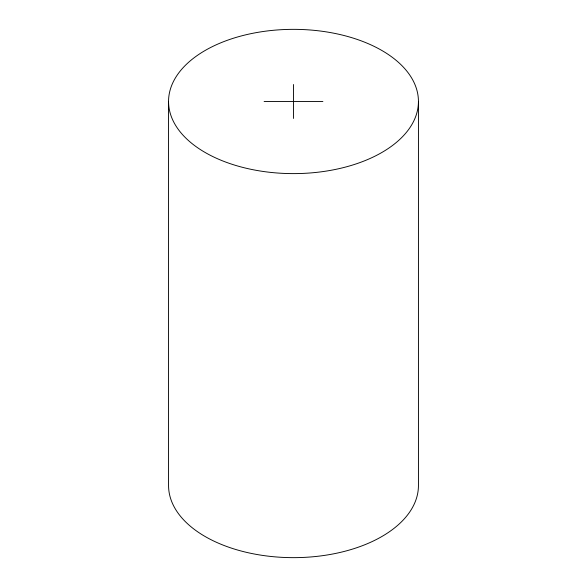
<?xml version="1.0" encoding="UTF-8"?>
<svg xmlns="http://www.w3.org/2000/svg" width="587" height="587" viewBox="0 0 587 587"><rect width="100%" height="100%" fill="white"/><g stroke="black" fill="none" stroke-linecap="round" stroke-linejoin="round"><path stroke-width="0.88" d="M264.106 101.478L322.894 101.478M418.436 101.478A124.936 72.128 0 0 1 231.029 163.949A124.936 72.128 0 0 1 231.029 39.013A124.936 72.128 0 0 1 418.436 101.478L418.436 485.522A124.936 72.128 0 0 1 293.5 557.65A124.936 72.128 0 0 1 168.564 485.522L168.564 101.478M293.5 84.506L293.5 118.457"/></g></svg>
